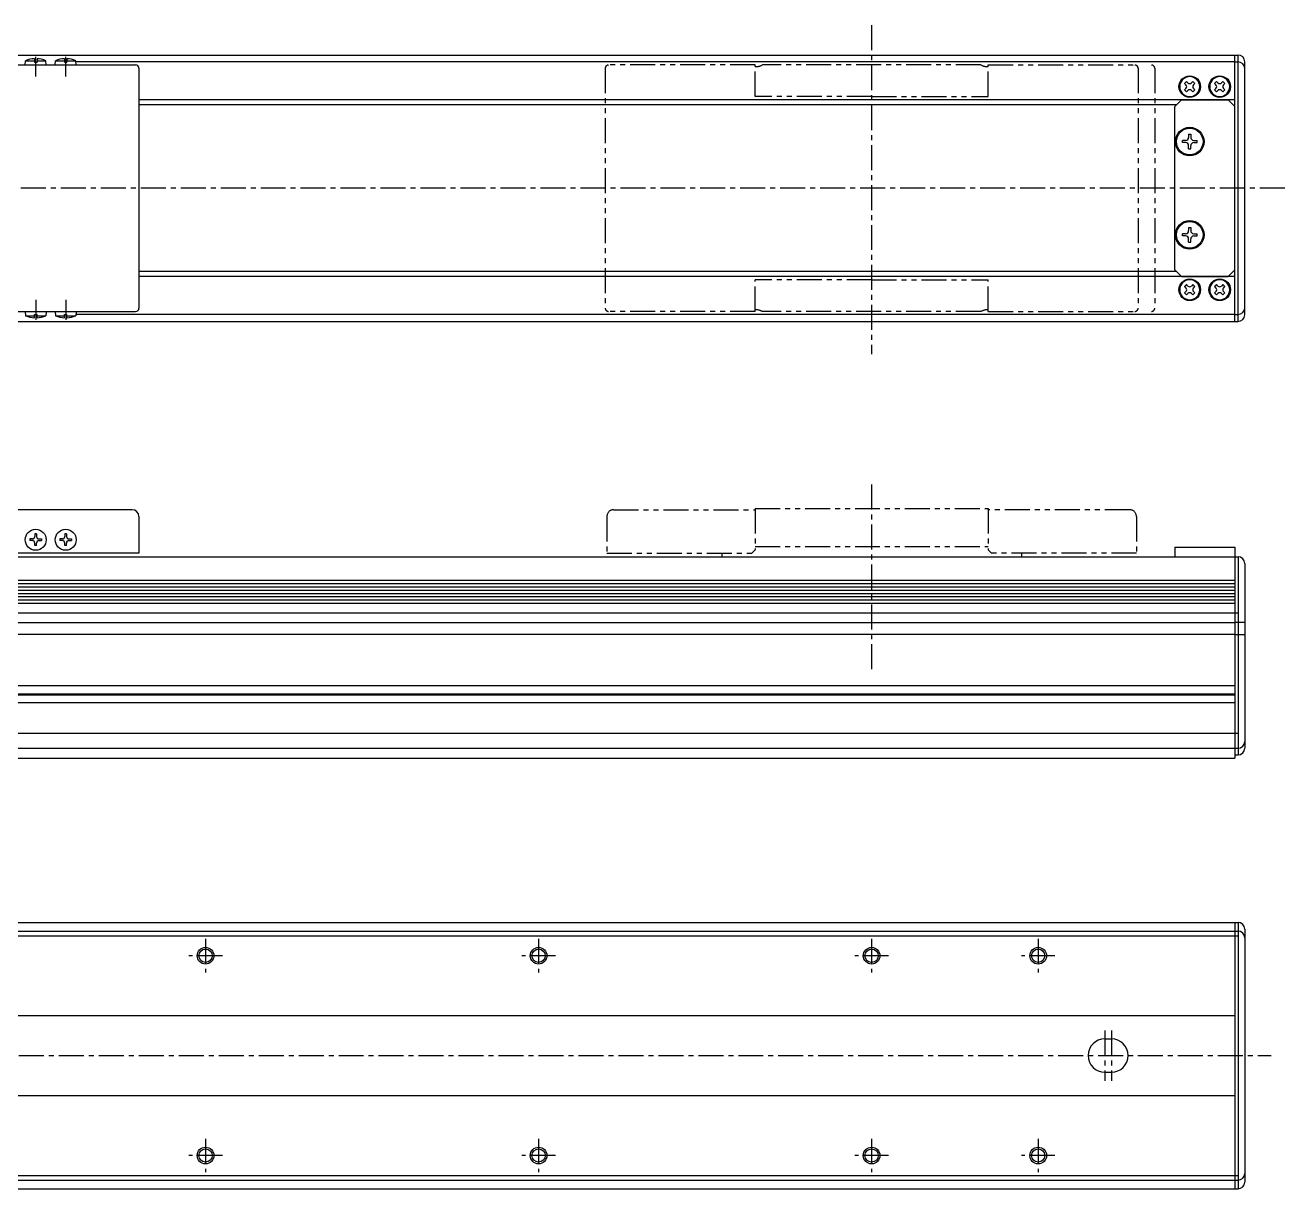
# Model space of a CAD drawing. Extents: x -609 to 199, y 159 to 558.
# Drawn here: x -178.9 to 199.3, y 208.3 to 557.7 of the extents above; entities that cross this region are included whole.
import ezdxf

# ---------------------------------------------------------------- set-up
doc = ezdxf.new("R2010")
doc.units = 0
for name, pattern in [('CENTER', [12, 7.5, -1.5, 1.5, -1.5]), ('CONTINOUS', [0]), ('PHANTOM', [15, 7.5, -1.5, 1.5, -1.5, 1.5, -1.5])]:
    doc.linetypes.add(name, pattern=pattern)
doc.layers.get('0').update_dxf_attribs({"linetype": 'CONTINUOUS'})
doc.layers.add('CENTER', color=1, linetype='CENTER')

msp = doc.modelspace()

# ---------------------------------------------------------------- linework, layer by layer
at = {"color": 7, "linetype": 'CONTINOUS'}
for p, q in [((-435.77, 548.73), (185.23, 548.73)), ((184.23, 468.73), (184.23, 548.73)), ((185.23, 468.73), (185.23, 548.73)), ((-189.77, 545.73), (-145.77, 545.73)), ((-178.92, 545.73), (-178.81, 547.03)), ((-178.81, 547.03), (-176.17, 547.03)), ((-176.17, 547.62), (-176.17, 546.63)), ((-176.17, 546.63), (-175.37, 546.63)), ((-175.37, 547.62), (-175.37, 546.63)), ((-175.37, 547.03), (-172.74, 547.03)), ((-172.62, 545.73), (-172.74, 547.03)), ((-169.92, 545.73), (-169.81, 547.03)), ((-169.81, 547.03), (-167.17, 547.03)), ((-167.17, 547.62), (-167.17, 546.63)), ((-167.17, 546.63), (-166.37, 546.63)), ((-166.37, 547.62), (-166.37, 546.63)), ((-166.37, 547.03), (-163.74, 547.03)), ((-163.62, 545.73), (-163.74, 547.03)), ((184.23, 546.66), (-163.62, 546.66)), ((-144.77, 544.73), (-144.77, 472.73)), ((184.23, 546.66), (185.23, 546.66)), ((187.23, 470.73), (187.23, 546.73)), ((169.19, 540.17), (169.79, 540.77)), ((169.6, 539.76), (169.19, 540.17)), ((169.19, 538.29), (169.6, 538.71)), ((169.79, 537.69), (169.19, 538.29)), ((169.79, 540.77), (170.2, 540.36)), ((170.2, 538.11), (169.79, 537.69)), ((171.25, 540.36), (171.66, 540.77)), ((171.66, 537.69), (171.25, 538.11)), ((171.66, 540.77), (172.27, 540.17)), ((172.27, 538.29), (171.66, 537.69)), ((172.27, 540.17), (171.85, 539.76)), ((171.85, 538.71), (172.27, 538.29)), ((178.19, 540.17), (178.79, 540.77)), ((178.6, 539.76), (178.19, 540.17)), ((178.19, 538.29), (178.6, 538.71)), ((178.79, 537.69), (178.19, 538.29)), ((178.79, 540.77), (179.2, 540.36)), ((179.2, 538.11), (178.79, 537.69)), ((180.25, 540.36), (180.66, 540.77)), ((180.66, 537.69), (180.25, 538.11)), ((180.66, 540.77), (181.27, 540.17)), ((181.27, 538.29), (180.66, 537.69)), ((181.27, 540.17), (180.85, 539.76)), ((180.85, 538.71), (181.27, 538.29)), ((184.23, 535.23), (-144.77, 535.23)), ((166.73, 533.73), (-144.77, 533.73)), ((166.23, 533.23), (168.23, 535.23)), ((168.23, 535.23), (182.23, 535.23)), ((184.23, 533.23), (182.23, 535.23)), ((166.23, 484.23), (166.23, 533.23)), ((184.23, 484.23), (184.23, 533.23)), ((168.53, 522.42), (168.53, 523.05)), ((169.47, 523.05), (168.53, 523.05)), ((169.47, 522.42), (168.53, 522.42)), ((170.41, 524.93), (170.41, 523.99)), ((170.41, 524.93), (171.04, 524.93)), ((171.04, 524.93), (171.04, 523.99)), ((171.98, 523.05), (172.93, 523.05)), ((171.98, 522.42), (172.93, 522.42)), ((172.93, 522.42), (172.93, 523.05)), ((170.41, 520.53), (170.41, 521.48)), ((170.41, 520.53), (171.04, 520.53)), ((171.04, 520.53), (171.04, 521.48)), ((170.41, 496.93), (170.41, 495.99)), ((170.41, 496.93), (171.04, 496.93)), ((171.04, 496.93), (171.04, 495.99)), ((168.53, 494.42), (168.53, 495.05)), ((169.47, 495.05), (168.53, 495.05)), ((169.47, 494.42), (168.53, 494.42)), ((170.41, 492.53), (170.41, 493.48)), ((170.41, 492.53), (171.04, 492.53)), ((171.04, 492.53), (171.04, 493.48)), ((171.98, 495.05), (172.93, 495.05)), ((171.98, 494.42), (172.93, 494.42)), ((172.93, 494.42), (172.93, 495.05)), ((168.23, 482.23), (166.23, 484.23)), ((182.23, 482.23), (184.23, 484.23)), ((166.73, 483.73), (-144.77, 483.73)), ((184.23, 482.23), (-144.77, 482.23)), ((168.23, 482.23), (182.23, 482.23)), ((169.79, 479.77), (169.19, 479.17)), ((169.19, 479.17), (169.6, 478.76)), ((169.6, 477.71), (169.19, 477.29)), ((169.19, 477.29), (169.79, 476.69)), ((170.2, 479.36), (169.79, 479.77)), ((169.79, 476.69), (170.2, 477.11)), ((171.66, 479.77), (171.25, 479.36)), ((171.25, 477.11), (171.66, 476.69)), ((172.27, 479.17), (171.66, 479.77)), ((171.66, 476.69), (172.27, 477.29)), ((171.85, 478.76), (172.27, 479.17)), ((172.27, 477.29), (171.85, 477.71)), ((178.79, 479.77), (178.19, 479.17)), ((178.19, 479.17), (178.6, 478.76)), ((178.6, 477.71), (178.19, 477.29)), ((178.19, 477.29), (178.79, 476.69)), ((179.2, 479.36), (178.79, 479.77)), ((178.79, 476.69), (179.2, 477.11)), ((180.66, 479.77), (180.25, 479.36)), ((180.25, 477.11), (180.66, 476.69)), ((181.27, 479.17), (180.66, 479.77)), ((180.66, 476.69), (181.27, 477.29)), ((180.85, 478.76), (181.27, 479.17)), ((181.27, 477.29), (180.85, 477.71)), ((-189.77, 471.73), (-145.77, 471.73)), ((-178.92, 471.73), (-178.81, 470.43)), ((-178.81, 470.43), (-176.17, 470.43)), ((-176.17, 469.84), (-176.17, 470.83)), ((-176.17, 470.83), (-175.37, 470.83)), ((-175.37, 469.84), (-175.37, 470.83)), ((-175.37, 470.43), (-172.74, 470.43)), ((-172.62, 471.73), (-172.74, 470.43)), ((-169.92, 471.73), (-169.81, 470.43)), ((-169.81, 470.43), (-167.17, 470.43)), ((-167.17, 470.83), (-166.37, 470.83)), ((-167.17, 469.84), (-167.17, 470.83)), ((-166.37, 469.84), (-166.37, 470.83)), ((-166.37, 470.43), (-163.74, 470.43)), ((-163.62, 471.73), (-163.74, 470.43)), ((184.23, 470.8), (-163.62, 470.8)), ((184.23, 470.8), (185.23, 470.8)), ((-435.77, 468.73), (185.23, 468.73)), ((-146.77, 412.16), (-189.77, 412.16)), ((-144.77, 410.16), (-144.77, 399.16)), ((-176.02, 404.91), (-176.02, 404.16)), ((-175.52, 404.91), (-176.02, 404.91)), ((-175.52, 404.91), (-175.52, 404.16)), ((-167.02, 404.91), (-167.02, 404.16)), ((-166.52, 404.91), (-167.02, 404.91)), ((-166.52, 404.91), (-166.52, 404.16)), ((-176.77, 403.41), (-177.52, 403.41)), ((-177.52, 403.41), (-177.52, 402.91)), ((-176.77, 402.91), (-177.52, 402.91)), ((-176.02, 401.41), (-176.02, 402.16)), ((-175.52, 401.41), (-176.02, 401.41)), ((-175.52, 401.41), (-175.52, 402.16)), ((-174.78, 403.41), (-174.02, 403.41)), ((-174.78, 402.91), (-174.02, 402.91)), ((-174.02, 403.41), (-174.02, 402.91)), ((-167.77, 403.41), (-168.52, 403.41)), ((-168.52, 403.41), (-168.52, 402.91)), ((-167.77, 402.91), (-168.52, 402.91)), ((-167.02, 401.41), (-167.02, 402.16)), ((-166.52, 401.41), (-167.02, 401.41)), ((-166.52, 401.41), (-166.52, 402.16)), ((-165.78, 403.41), (-165.02, 403.41)), ((-165.78, 402.91), (-165.02, 402.91)), ((-165.02, 403.41), (-165.02, 402.91)), ((166.23, 400.96), (184.23, 400.96)), ((166.23, 400.96), (166.23, 398.06)), ((184.23, 400.96), (184.23, 398.06)), ((-435.77, 398.06), (185.23, 398.06)), ((-144.77, 399.16), (-188.77, 399.16)), ((184.23, 398.06), (184.23, 337.56)), ((185.23, 398.06), (185.23, 338.56)), ((187.23, 396.06), (187.23, 340.56)), ((-434.77, 391.04), (184.23, 391.04)), ((-434.77, 390.05), (184.23, 390.05)), ((-434.77, 389.06), (184.23, 389.06)), ((-434.77, 388.06), (184.23, 388.06)), ((-434.77, 387.07), (184.23, 387.07)), ((-434.77, 386.08), (184.23, 386.08)), ((-434.77, 385.09), (184.23, 385.09)), ((-434.77, 384.09), (184.23, 384.09)), ((-435.77, 381.18), (185.23, 381.18)), ((-434.77, 378.31), (184.23, 378.31)), ((184.23, 378.46), (187.23, 378.46)), ((-434.77, 374.81), (184.23, 374.81)), ((184.23, 374.66), (187.23, 374.66)), ((-437.77, 359.4), (184.23, 359.4)), ((-434.77, 356.86), (184.23, 356.86)), ((-434.77, 356.56), (184.23, 356.56)), ((-437.77, 354.33), (184.23, 354.33)), ((-435.77, 345.06), (185.23, 345.06)), ((-435.77, 340.56), (185.23, 340.56)), ((-434.77, 337.56), (184.23, 337.56)), ((184.23, 338.56), (185.23, 338.56)), ((-435.77, 288.25), (185.23, 288.25)), ((184.23, 288.25), (184.23, 208.25)), ((185.23, 288.25), (185.23, 208.25)), ((-435.77, 285.65), (185.23, 285.65)), ((-435.77, 284.25), (185.23, 284.25)), ((187.23, 286.25), (187.23, 210.25)), ((-434.77, 260.25), (184.23, 260.25)), ((145.23, 253.25), (147.23, 253.25)), ((145.23, 243.25), (147.23, 243.25)), ((-434.77, 236.25), (184.23, 236.25)), ((-435.77, 212.25), (185.23, 212.25)), ((-435.77, 210.85), (185.23, 210.85)), ((-435.77, 208.25), (185.23, 208.25))]:
    msp.add_line(p, q, dxfattribs=at)
at = {"color": 3, "linetype": 'PHANTOM'}
for p, q in [((-4.77, 544.73), (-4.77, 472.73)), ((40.23, 545.73), (-3.77, 545.73)), ((40.23, 536.23), (40.23, 545.73)), ((108.05, 545.73), (42.41, 545.73)), ((110.23, 545.73), (154.23, 545.73)), ((110.23, 536.23), (110.23, 545.73)), ((155.23, 544.73), (155.23, 472.73)), ((160.23, 544.73), (160.23, 472.73)), ((75.23, 536.23), (40.23, 536.23)), ((75.23, 536.23), (110.23, 536.23)), ((75.23, 481.23), (40.23, 481.23)), ((40.23, 471.73), (40.23, 481.23)), ((75.23, 481.23), (110.23, 481.23)), ((110.23, 471.73), (110.23, 481.23)), ((40.23, 471.73), (-3.77, 471.73)), ((108.05, 471.73), (42.41, 471.73)), ((110.23, 471.73), (154.23, 471.73)), ((40.23, 412.56), (110.23, 412.56)), ((40.23, 412.56), (40.23, 400.16)), ((110.23, 412.56), (110.23, 400.16)), ((-4.27, 410.16), (-4.27, 399.16)), ((-2.27, 412.16), (40.23, 412.16)), ((152.73, 412.16), (110.23, 412.16)), ((154.73, 410.16), (154.73, 399.16)), ((40.23, 401.09), (110.23, 401.09)), ((-4.27, 399.16), (39.23, 399.16)), ((30.23, 399.16), (30.23, 398.06)), ((39.23, 399.16), (40.23, 400.16)), ((111.23, 399.16), (110.23, 400.16)), ((154.73, 399.16), (111.23, 399.16)), ((120.23, 399.16), (120.23, 398.06))]:
    msp.add_line(p, q, dxfattribs=at)
at = {"color": 7, "linetype": 'CONTINOUS'}
for centre, radius in [((170.73, 539.23), 3.25), ((179.73, 539.23), 3.25), ((170.73, 522.73), 4.3), ((170.73, 522.73), 4), ((170.73, 494.73), 4.3), ((170.73, 494.73), 4), ((170.73, 478.23), 3.25), ((179.73, 478.23), 3.25), ((-175.77, 403.16), 3.15), ((-166.77, 403.16), 3.15), ((-124.77, 278.25), 2.5), ((-124.77, 278.25), 2), ((-24.77, 278.25), 2.5), ((-24.77, 278.25), 2), ((75.23, 278.25), 2.5), ((75.23, 278.25), 2), ((125.23, 278.25), 2.5), ((125.23, 278.25), 2), ((-124.77, 218.25), 2.5), ((-124.77, 218.25), 2), ((-24.77, 218.25), 2.5), ((-24.77, 218.25), 2), ((75.23, 218.25), 2.5), ((75.23, 218.25), 2), ((125.23, 218.25), 2.5), ((125.23, 218.25), 2)]:
    msp.add_circle(centre, radius, dxfattribs=at)
for centre, radius, start, end in [((185.23, 546.73), 2, 0, 90), ((-175.77, 539.65), 7.98, 92.8723, 112.3565), ((-175.77, 539.65), 7.98, 67.6435, 87.1277), ((-166.77, 539.65), 7.98, 92.8723, 112.3565), ((-166.77, 539.65), 7.98, 67.6435, 87.1277), ((-145.77, 544.73), 1, 0, 90), ((185.23, 544.66), 2, 0, 90), ((170.73, 539.23), 3, 0.0003, 0), ((179.73, 539.23), 3, 0.0003, 0), ((169.08, 539.23), 0.742, 315, 44.9999), ((170.73, 540.88), 0.742, 225, 315), ((170.73, 537.58), 0.742, 45, 134.9999), ((172.38, 539.23), 0.742, 135, 224.9999), ((178.08, 539.23), 0.742, 315, 44.9999), ((179.73, 540.88), 0.742, 225, 315), ((179.73, 537.58), 0.742, 45, 134.9999), ((181.38, 539.23), 0.742, 135, 224.9999), ((169.47, 523.99), 0.94, 270, 0), ((169.47, 521.48), 0.94, 0, 90.0001), ((171.98, 523.99), 0.94, 180, 270), ((171.98, 521.48), 0.94, 90, 180), ((169.47, 495.99), 0.94, 270, 0), ((171.98, 495.99), 0.94, 180, 270), ((169.47, 493.48), 0.94, 0, 90.0001), ((171.98, 493.48), 0.94, 90, 180), ((170.73, 478.23), 3, 0, 359.9997), ((179.73, 478.23), 3, 0, 359.9997), ((169.08, 478.23), 0.742, 315.0001, 45), ((170.73, 479.88), 0.742, 225.0001, 315), ((170.73, 476.58), 0.742, 45, 135), ((172.38, 478.23), 0.742, 135.0001, 225), ((178.08, 478.23), 0.742, 315.0001, 45), ((179.73, 479.88), 0.742, 225.0001, 315), ((179.73, 476.58), 0.742, 45, 135), ((181.38, 478.23), 0.742, 135.0001, 225), ((185.23, 472.8), 2, 270, 0), ((-175.77, 477.81), 7.98, 247.6435, 267.1277), ((-175.77, 477.81), 7.98, 272.8723, 292.3565), ((-166.77, 477.81), 7.98, 247.6435, 267.1277), ((-166.77, 477.81), 7.98, 272.8723, 292.3565), ((-145.77, 472.73), 1, 270, 0), ((185.23, 470.73), 2, 270, 0), ((-146.77, 410.16), 2, 0, 90), ((-176.77, 404.16), 0.748, 270, 0), ((-176.77, 402.16), 0.748, 360, 90), ((-174.78, 404.16), 0.748, 180, 270), ((-174.78, 402.16), 0.748, 89.9999, 180), ((-167.77, 404.16), 0.748, 270, 0), ((-167.77, 402.16), 0.748, 360, 90), ((-165.78, 404.16), 0.748, 180, 270), ((-165.78, 402.16), 0.748, 89.9999, 180), ((185.23, 396.06), 2, 0, 90), ((185.23, 342.56), 2, 270, 0), ((185.23, 340.56), 2, 270, 0), ((185.23, 286.25), 2, 0, 90), ((185.23, 283.65), 2, 0, 90), ((145.23, 248.25), 5, 90, 270), ((147.23, 248.25), 5, 270, 90), ((185.23, 212.85), 2, 270, 0), ((185.23, 210.25), 2, 270, 0)]:
    msp.add_arc(centre, radius, start, end, dxfattribs=at)
at = {"color": 3, "linetype": 'PHANTOM'}
for centre, radius, start, end in [((-3.77, 544.73), 1, 90, 180), ((40.23, 550.23), 5, 270, 295.8419), ((110.23, 550.23), 5, 244.1581, 270), ((154.23, 544.73), 1, 0, 90), ((159.23, 544.73), 1, 0, 90), ((-3.77, 472.73), 1, 180, 270), ((40.23, 467.23), 5, 64.1581, 90), ((110.23, 467.23), 5, 90, 115.8419), ((154.23, 472.73), 1, 270, 0), ((159.23, 472.73), 1, 270, 0), ((-2.27, 410.16), 2, 90, 180), ((152.73, 410.16), 2, 0, 90)]:
    msp.add_arc(centre, radius, start, end, dxfattribs=at)
at = {"layer": 'CENTER', "color": 1, "linetype": 'CENTER'}
for p, q in [((75.23, 557.68), (75.23, 458.91)), ((-175.77, 542.23), (-175.77, 548.23)), ((-166.77, 542.23), (-166.77, 548.23)), ((199.28, 508.73), (-474.96, 508.73)), ((-175.77, 475.23), (-175.77, 469.23)), ((-166.77, 475.23), (-166.77, 469.23)), ((75.23, 419.76), (75.23, 363.18)), ((-124.77, 283.29), (-124.77, 273.21)), ((-24.77, 283.29), (-24.77, 273.21)), ((75.23, 283.29), (75.23, 273.21)), ((125.23, 283.29), (125.23, 273.21)), ((-119.73, 278.25), (-129.81, 278.25)), ((-19.73, 278.25), (-29.81, 278.25)), ((80.27, 278.25), (70.19, 278.25)), ((130.27, 278.25), (120.19, 278.25)), ((145.23, 255.79), (145.23, 240.71)), ((147.23, 255.79), (147.23, 240.71)), ((-480.8, 248.25), (195.16, 248.25)), ((-124.77, 223.29), (-124.77, 213.21)), ((-24.77, 223.29), (-24.77, 213.21)), ((75.23, 223.29), (75.23, 213.21)), ((125.23, 223.29), (125.23, 213.21)), ((-119.73, 218.25), (-129.81, 218.25)), ((-19.73, 218.25), (-29.81, 218.25)), ((80.27, 218.25), (70.19, 218.25)), ((130.27, 218.25), (120.19, 218.25))]:
    msp.add_line(p, q, dxfattribs=at)

doc.saveas('drawing.dxf')
